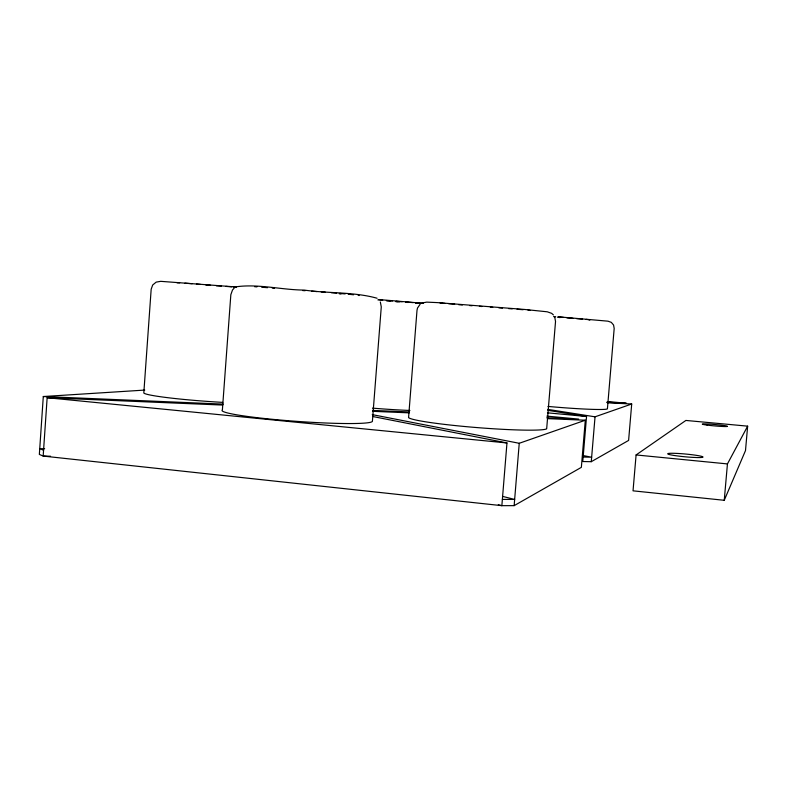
<?xml version="1.0" encoding="UTF-8"?>
<svg xmlns="http://www.w3.org/2000/svg" width="787" height="787" viewBox="0 0 787 787"><rect width="100%" height="100%" fill="white"/><g stroke="black" fill="none" stroke-linecap="round" stroke-linejoin="round"><path stroke-width="1.18" d="M144.778 390.077L43.295 396.53L39.35 454.414L43.167 456.076L501.86 505.667L514.147 505.647L581.357 467.35L585.302 420.219L547.408 418.635M222.741 405.059L47.151 397.72L43.167 456.076L50.535 456.234M373.146 416.589L506.966 442.953L501.86 505.667L498.289 504.742M514.147 505.647L519.243 443.288L585.302 420.219M547.939 410.371L586.541 416.471L582.764 461.536L591.273 461.694L628.606 440.425L631.705 404.006L607.279 402.787M591.273 461.694L595.041 416.815L631.705 404.006M636.093 454.945L633.033 490.832L724.247 500.296L745.496 450.587L747.65 426.151L685.89 420.445L636.093 454.945L727.444 463.917L747.65 426.151M724.247 500.296L727.444 463.917M420.14 304.235L417.494 308.061L417.002 310.353L408.571 417.563A69.512 4.82 4.6 0 0 476.469 427.538A69.512 4.82 4.6 0 0 546.67 428.826L555.533 321.49L554.697 316.905M234.201 288.131L232.499 290L230.837 294.712L222.387 409.958A75.395 5.548 4.1 0 0 293.492 421.114A75.395 5.548 4.1 0 0 372.408 421.134L381.272 306.9L380.347 302.011M422.117 302.956L426.711 302.129L437.385 302.611L524.585 309.458L547.26 311.8L551.667 313.354L553.418 314.928M236.346 286.763C258.618 283.713 281.716 289.911 304.175 290.078C328.228 293.551 353.688 291.702 377.081 298.234M502.372 499.411L514.649 499.42L502.765 496.43M583.147 457.031L591.647 457.217L583.216 455.575M44.662 448.747L39.743 448.629L43.56 450.253M43.295 396.53L223.252 404.115M372.772 410.421L409.535 411.965M546.768 417.759L578.632 419.097L546.867 416.126M372.605 411.326L409.279 412.86M606.669 402.246L626.304 403.229L607.997 401.567M179.662 282.838L177.055 282.808M302.69 290.551L305.1 290.708M395.694 301.628L398.114 301.785M405.895 302.306L408.128 302.454L405.738 302.267M415.674 303.172L419.284 303.408M221.393 286.075L216.395 285.838M184.896 283.192L192.156 283.733M311.731 291.18L317.063 291.583M225.83 286.389L231.693 286.842M254.585 286.684L256.946 286.871M261.668 287.235L267.57 287.688M321.263 291.908L325.405 292.233M444.96 303.418L440.1 303.044L442.491 303.359M448.6 303.703L454.679 304.175M458.732 304.717L462.372 305.002M469.672 305.572L472.102 305.759M479.391 306.32L481.821 306.517M490.321 307.176L492.751 307.363M498.83 307.835L502.47 308.12M508.55 308.593L512.189 308.878M517.059 309.252L523.129 309.724M377.849 299.867L382.718 300.25M386.368 300.536L392.447 301.008M396.097 301.293L402.177 301.765M405.826 302.051L413.126 302.621M415.566 302.808L421.645 303.28M386.673 300.782L390.244 301.057M396.205 301.519L399.786 301.805M553.546 316.62L555.76 316.797M557.973 316.974L563.512 317.407M566.935 317.889L572.926 318.351M576.527 318.637L582.528 319.109M586.128 319.394L590.083 319.807L588.528 319.581M234.093 287.294L236.316 287.471M378.636 299.532L423.426 303.32M558.357 316.817L607.967 321.175L611.283 322.345L613.565 325.001L614.185 328.435L607.416 408.827A52.227 2.705 4.8 0 1 547.959 406.417M196.435 284.077L200.439 284.402M234.064 287.029L236.395 287.216M205.899 285.091L207.689 285.238M331.238 292.705L336.688 293.167M235.923 286.95L160.715 281.333L156.17 282.12L152.678 285.022L151.173 289.252L143.805 393.028A67.8 4.358 3.9 0 0 222.77 402.383M339.709 293.433L345.139 293.925M207.335 284.992L210.572 285.288M547.447 412.831L586.541 416.471M348.257 294.23L353.57 294.781M47.151 397.72L506.966 442.953M339.187 293.777L340.987 293.974M272.253 288.101L274.545 288.376M557.816 317.279L560.098 317.594M527.988 310.098L530.222 310.432M547.85 409.397L595.041 416.815M358.164 295.351L359.167 295.538M372.281 414.631L519.243 443.288M409.909 410.47A62.557 3.876 4.4 0 1 372.487 408.128M697.046 457.542L693.17 457.395A17.737 1.397 5.3 0 1 670.632 454.837A17.737 1.397 5.3 0 1 673.898 453.292L677.715 453.45A17.737 1.397 5.3 0 1 700.105 455.998A17.737 1.397 5.3 0 1 697.046 457.542M707.031 425.088A12.74 0.718 5.1 0 0 727.345 426.446A12.74 0.718 5.1 0 0 709.943 424.124A12.74 0.718 5.1 0 0 707.031 425.088"/></g></svg>
